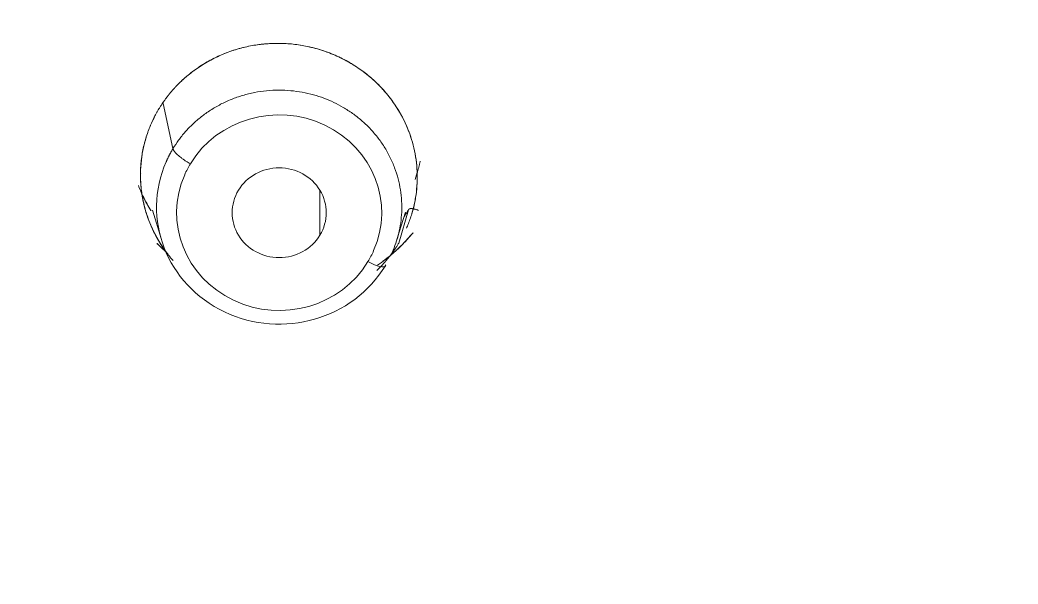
# Model space of a CAD drawing. Extents: x 5217 to 6345, y 0 to 827.
# Drawn here: x 5744.47 to 5759.32, y 492.23 to 500.61 of the extents above; entities that cross this region are included whole.
import ezdxf

# ---------------------------------------------------------------- set-up
doc = ezdxf.new("R2010")
doc.units = 0
doc.header["$LTSCALE"] = 30
doc.header["$MEASUREMENT"] = 0
doc.linetypes.add('HIDDEN2', pattern=[4.7625, 3.175, -1.5875])
doc.layers.add('1', color=7, linetype='CONTINUOUS')
doc.layers.add('2', color=1, linetype='HIDDEN2')

msp = doc.modelspace()

# ---------------------------------------------------------------- linework, layer by layer
at = {"layer": '1', "color": 7, "linetype": 'Continuous', "lineweight": 13}
for p, q in [((5746.596, 499.369), (5746.744, 498.698)), ((5748.93, 497.412), (5748.93, 498.079))]:
    msp.add_line(p, q, dxfattribs=at)
at = {"layer": '1', "color": 7, "linetype": 'Continuous', "lineweight": 18}
for p, q in [((5746.272, 498.335), (5746.272, 498.333)), ((5750.347, 498.238), (5750.378, 498.342)), ((5750.296, 497.727), (5750.333, 497.847)), ((5746.343, 497.756), (5746.343, 497.756)), ((5746.438, 497.785), (5746.571, 497.345)), ((5750.076, 497.345), (5750.201, 497.756)), ((5750.247, 497.788), (5750.102, 497.292)), ((5750.247, 497.788), (5750.102, 497.292)), ((5750.102, 497.292), (5750.247, 497.788)), ((5750.102, 497.292), (5750.247, 497.788))]:
    msp.add_line(p, q, dxfattribs=at)
for centre, major_axis, start_param, end_param in [((5757.244, 496.519), (-59.628, 0), 3.141593, 6.283185), ((5757.244, 496.519), (-59.628, 0), 3.141593, 6.274276), ((5748.324, 497.828), (-1.824, 0), 5.884598, 8.901179), ((5748.324, 497.746), (-0.7, 0), 2.617994, 5.759587), ((5748.324, 497.746), (0.7, 0), 2.617994, 5.759587), ((5757.244, 496.519), (-59.628, 0), 0, 1.529457), ((5757.244, 496.519), (-59.628, 0), 0, 1.529457)]:
    msp.add_ellipse(centre, major_axis=major_axis, ratio=0.953717, start_param=start_param, end_param=end_param, dxfattribs=at)
at = {"layer": '1', "color": 7, "linetype": 'Continuous', "lineweight": 13}
for centre, major_axis, ratio, start_param, end_param in [((5748.324, 497.746), (1.525, 0), 0.953717, 5.884598, 8.901179), ((5748.324, 497.746), (1.525, 0), 0.953717, 2.617994, 2.743005), ((5748.324, 497.746), (1.525, 0), 0.953717, 2.743005, 5.759587), ((5748.324, 497.746), (1.525, 0), 0.953717, 5.759587, 5.884598), ((5749.645, 497.109), (0.257, -0.155), 0.260419, 4.868751, 6.352281)]:
    msp.add_ellipse(centre, major_axis=major_axis, ratio=ratio, start_param=start_param, end_param=end_param, dxfattribs=at)
at = {"layer": '1', "color": 7, "linetype": 'Continuous', "lineweight": 18}
for points, knots in [([(5759.712, 439.668), (5760.292, 439.691), (5761.968, 439.78), (5764.735, 440.04), (5767.995, 440.52), (5771.222, 441.172), (5774.407, 441.992), (5777.54, 442.979), (5780.611, 444.129), (5783.61, 445.439), (5786.529, 446.905), (5789.359, 448.523), (5792.092, 450.287), (5794.718, 452.192), (5797.229, 454.232), (5799.619, 456.402), (5801.88, 458.694), (5804.005, 461.101), (5805.987, 463.617), (5807.821, 466.233), (5809.501, 468.942), (5811.021, 471.735), (5812.378, 474.604), (5813.566, 477.54), (5814.583, 480.534), (5815.426, 483.576), (5816.091, 486.659), (5816.577, 489.772), (5816.882, 492.905), (5817.005, 496.05), (5816.947, 499.196), (5816.706, 502.335), (5816.285, 505.456), (5815.684, 508.55), (5814.904, 511.608), (5813.949, 514.62), (5812.822, 517.578), (5811.525, 520.471), (5810.063, 523.292), (5808.44, 526.031), (5806.66, 528.681), (5804.731, 531.234), (5802.657, 533.681), (5800.444, 536.015), (5798.1, 538.229), (5795.631, 540.316), (5793.045, 542.27), (5790.35, 544.085), (5787.555, 545.755), (5784.667, 547.276), (5781.695, 548.643), (5778.649, 549.85), (5775.538, 550.896), (5772.371, 551.776), (5769.157, 552.489), (5765.908, 553.031), (5762.632, 553.401), (5759.34, 553.598), (5756.041, 553.622), (5752.746, 553.471), (5749.464, 553.148), (5746.207, 552.652), (5742.982, 551.986), (5739.802, 551.151), (5736.674, 550.149), (5733.609, 548.985), (5730.617, 547.661), (5727.705, 546.181), (5724.883, 544.551), (5722.16, 542.774), (5719.544, 540.857), (5717.043, 538.805), (5714.664, 536.624), (5712.415, 534.322), (5710.302, 531.904), (5708.333, 529.379), (5706.512, 526.755), (5704.847, 524.038), (5703.34, 521.238), (5701.998, 518.363), (5700.825, 515.422), (5699.823, 512.423), (5698.996, 509.377), (5698.347, 506.291), (5697.877, 503.176), (5697.588, 500.041), (5697.48, 496.896), (5697.555, 493.75), (5697.811, 490.612), (5698.249, 487.493), (5698.866, 484.402), (5699.661, 481.348), (5700.631, 478.34), (5701.774, 475.388), (5703.085, 472.5), (5704.562, 469.686), (5706.199, 466.954), (5707.991, 464.313), (5709.934, 461.769), (5712.021, 459.332), (5714.245, 457.008), (5716.601, 454.805), (5719.08, 452.73), (5721.676, 450.788), (5724.38, 448.985), (5727.184, 447.328), (5730.08, 445.82), (5733.058, 444.468), (5736.111, 443.274), (5739.227, 442.243), (5742.399, 441.377), (5745.616, 440.68), (5748.868, 440.153), (5751.926, 439.822), (5753.898, 439.702), (5754.776, 439.668)], [0, 0, 0, 0, 0.004702, 0.013606, 0.022511, 0.031416, 0.040321, 0.049226, 0.058131, 0.067035, 0.07594, 0.084844, 0.093748, 0.102652, 0.111556, 0.120459, 0.129362, 0.138265, 0.147168, 0.15607, 0.164972, 0.173874, 0.182775, 0.191676, 0.200577, 0.209478, 0.218378, 0.227279, 0.236179, 0.245079, 0.253978, 0.262878, 0.271778, 0.280678, 0.289578, 0.298478, 0.307379, 0.316279, 0.32518, 0.334081, 0.342982, 0.351884, 0.360785, 0.369687, 0.37859, 0.387493, 0.396396, 0.405299, 0.414202, 0.423106, 0.43201, 0.440914, 0.449818, 0.458723, 0.467628, 0.476532, 0.485437, 0.494342, 0.503247, 0.512152, 0.521057, 0.529962, 0.538867, 0.547772, 0.556677, 0.565582, 0.574486, 0.583391, 0.592295, 0.601199, 0.610103, 0.619007, 0.62791, 0.636813, 0.645716, 0.654619, 0.663521, 0.672423, 0.681325, 0.690226, 0.699127, 0.708028, 0.716929, 0.725829, 0.734729, 0.743629, 0.752529, 0.761429, 0.770329, 0.779229, 0.788129, 0.797029, 0.805929, 0.814829, 0.82373, 0.832631, 0.841532, 0.850433, 0.859334, 0.868236, 0.877138, 0.886041, 0.894944, 0.903847, 0.91275, 0.921653, 0.930557, 0.939461, 0.948365, 0.95727, 0.966174, 0.975079, 0.983983, 0.992888, 1, 1, 1, 1]), ([(5793.07, 451.033), (5793.622, 451.416), (5795.04, 452.443), (5797.228, 454.234), (5799.62, 456.401), (5801.88, 458.694), (5804.005, 461.101), (5805.987, 463.617), (5807.821, 466.233), (5809.501, 468.942), (5811.021, 471.735), (5812.378, 474.604), (5813.566, 477.54), (5814.583, 480.534), (5815.426, 483.576), (5816.091, 486.659), (5816.577, 489.772), (5816.882, 492.905), (5817.005, 496.05), (5816.947, 499.196), (5816.706, 502.335), (5816.285, 505.456), (5815.684, 508.55), (5814.904, 511.608), (5813.949, 514.62), (5812.822, 517.578), (5811.525, 520.471), (5810.063, 523.292), (5808.44, 526.031), (5806.66, 528.681), (5804.731, 531.234), (5802.657, 533.681), (5800.444, 536.015), (5798.1, 538.229), (5795.631, 540.316), (5793.045, 542.27), (5790.35, 544.085), (5787.555, 545.755), (5784.667, 547.276), (5781.695, 548.643), (5778.649, 549.85), (5775.538, 550.896), (5772.371, 551.776), (5769.157, 552.489), (5765.908, 553.031), (5762.632, 553.401), (5759.34, 553.598), (5756.041, 553.622), (5752.746, 553.471), (5749.464, 553.148), (5746.207, 552.652), (5742.982, 551.986), (5739.802, 551.151), (5736.674, 550.149), (5733.609, 548.985), (5730.617, 547.661), (5727.705, 546.181), (5724.883, 544.551), (5722.16, 542.774), (5719.544, 540.857), (5717.043, 538.805), (5714.664, 536.624), (5712.415, 534.322), (5710.302, 531.904), (5708.333, 529.379), (5706.512, 526.755), (5704.847, 524.038), (5703.34, 521.238), (5701.998, 518.363), (5700.825, 515.422), (5699.823, 512.423), (5698.996, 509.377), (5698.347, 506.291), (5697.877, 503.176), (5697.588, 500.041), (5697.48, 496.896), (5697.555, 493.75), (5697.811, 490.612), (5698.249, 487.493), (5698.866, 484.402), (5699.661, 481.348), (5700.631, 478.34), (5701.774, 475.388), (5703.085, 472.5), (5704.562, 469.686), (5706.199, 466.954), (5707.991, 464.313), (5709.934, 461.769), (5712.021, 459.332), (5714.246, 457.009), (5716.6, 454.804), (5719.085, 452.736), (5720.978, 451.284), (5722.066, 450.56), (5722.254, 450.437)], [0, 0, 0, 0, 0.006833, 0.017845, 0.028856, 0.039868, 0.050878, 0.061889, 0.072899, 0.083908, 0.094918, 0.105926, 0.116935, 0.127943, 0.138951, 0.149959, 0.160966, 0.171973, 0.18298, 0.193987, 0.204994, 0.216001, 0.227008, 0.238016, 0.249023, 0.26003, 0.271038, 0.282046, 0.293055, 0.304063, 0.315072, 0.326082, 0.337091, 0.348102, 0.359112, 0.370123, 0.381134, 0.392146, 0.403157, 0.414169, 0.425182, 0.436194, 0.447207, 0.45822, 0.469233, 0.480246, 0.491259, 0.502272, 0.513286, 0.524299, 0.535313, 0.546326, 0.557339, 0.568352, 0.579365, 0.590378, 0.601391, 0.612403, 0.623416, 0.634428, 0.645439, 0.656451, 0.667462, 0.678472, 0.689483, 0.700493, 0.711502, 0.722512, 0.73352, 0.744529, 0.755537, 0.766545, 0.777553, 0.78856, 0.799567, 0.810574, 0.821581, 0.832588, 0.843595, 0.854602, 0.865609, 0.876617, 0.887624, 0.898632, 0.90964, 0.920649, 0.931657, 0.942666, 0.953676, 0.964686, 0.975696, 0.986706, 0.997717, 1, 1, 1, 1]), ([(5746.536, 499.291), (5746.54, 499.298), (5746.548, 499.31), (5746.56, 499.329), (5746.572, 499.348), (5746.584, 499.366), (5746.597, 499.385), (5746.609, 499.403), (5746.622, 499.421), (5746.635, 499.439), (5746.649, 499.457), (5746.662, 499.475), (5746.676, 499.492), (5746.69, 499.51), (5746.704, 499.527), (5746.719, 499.544), (5746.733, 499.561), (5746.748, 499.578), (5746.763, 499.595), (5746.778, 499.611), (5746.813, 499.648), (5746.868, 499.703), (5746.947, 499.774), (5747.03, 499.84), (5747.145, 499.923), (5747.297, 500.015), (5747.489, 500.106), (5747.689, 500.178), (5747.896, 500.228), (5748.107, 500.258), (5748.32, 500.267), (5748.533, 500.255), (5748.757, 500.219), (5748.984, 500.157), (5749.175, 500.081), (5749.32, 500.008), (5749.425, 499.947), (5749.549, 499.865), (5749.687, 499.758), (5749.832, 499.622), (5749.958, 499.477), (5750.103, 499.275), (5750.243, 499.008), (5750.33, 498.724), (5750.368, 498.495), (5750.38, 498.32), (5750.376, 498.145), (5750.359, 497.999), (5750.337, 497.882), (5750.316, 497.795), (5750.291, 497.709), (5750.268, 497.639), (5750.247, 497.586), (5750.232, 497.549), (5750.222, 497.525), (5750.217, 497.514)], [0, 0, 0, 0, 0.003711, 0.00742, 0.011128, 0.014834, 0.018541, 0.022246, 0.025952, 0.029657, 0.033363, 0.037069, 0.040776, 0.044485, 0.048194, 0.051905, 0.055618, 0.059333, 0.06305, 0.06677, 0.070492, 0.088, 0.1055, 0.12302, 0.140587, 0.175405, 0.209896, 0.24431, 0.278906, 0.313256, 0.347353, 0.38194, 0.416227, 0.456482, 0.495809, 0.515576, 0.535278, 0.554985, 0.588413, 0.620755, 0.652325, 0.683424, 0.743635, 0.801929, 0.831383, 0.860604, 0.89024, 0.91969, 0.934788, 0.949838, 0.964891, 0.979999, 0.986919, 0.993815, 1, 1, 1, 1]), ([(5746.536, 499.291), (5746.54, 499.298), (5746.548, 499.31), (5746.56, 499.329), (5746.572, 499.348), (5746.584, 499.366), (5746.597, 499.385), (5746.609, 499.403), (5746.622, 499.421), (5746.635, 499.439), (5746.649, 499.457), (5746.662, 499.475), (5746.676, 499.492), (5746.69, 499.51), (5746.704, 499.527), (5746.719, 499.544), (5746.733, 499.561), (5746.748, 499.578), (5746.763, 499.595), (5746.778, 499.611), (5746.813, 499.648), (5746.868, 499.703), (5746.947, 499.774), (5747.03, 499.84), (5747.145, 499.923), (5747.297, 500.015), (5747.489, 500.106), (5747.689, 500.178), (5747.896, 500.228), (5748.107, 500.258), (5748.32, 500.267), (5748.533, 500.255), (5748.757, 500.219), (5748.984, 500.157), (5749.175, 500.081), (5749.32, 500.008), (5749.425, 499.947), (5749.549, 499.865), (5749.687, 499.758), (5749.832, 499.622), (5749.958, 499.477), (5750.103, 499.275), (5750.243, 499.008), (5750.33, 498.724), (5750.368, 498.495), (5750.38, 498.32), (5750.376, 498.145), (5750.359, 497.999), (5750.337, 497.882), (5750.316, 497.795), (5750.291, 497.709), (5750.268, 497.639), (5750.247, 497.586), (5750.232, 497.549), (5750.222, 497.525), (5750.217, 497.514)], [0, 0, 0, 0, 0.003711, 0.00742, 0.011128, 0.014834, 0.018541, 0.022246, 0.025952, 0.029657, 0.033363, 0.037069, 0.040776, 0.044485, 0.048194, 0.051905, 0.055618, 0.059333, 0.06305, 0.06677, 0.070492, 0.088, 0.1055, 0.12302, 0.140587, 0.175405, 0.209896, 0.24431, 0.278906, 0.313256, 0.347353, 0.38194, 0.416227, 0.456482, 0.495809, 0.515576, 0.535278, 0.554985, 0.588413, 0.620755, 0.652325, 0.683424, 0.743635, 0.801929, 0.831383, 0.860604, 0.89024, 0.91969, 0.934788, 0.949838, 0.964891, 0.979999, 0.986919, 0.993815, 1, 1, 1, 1]), ([(5750.297, 497.73), (5750.304, 497.753), (5750.319, 497.805), (5750.338, 497.886), (5750.359, 497.998), (5750.375, 498.14), (5750.38, 498.313), (5750.368, 498.49), (5750.331, 498.722), (5750.243, 499.007), (5750.116, 499.249), (5749.999, 499.42), (5749.891, 499.558), (5749.734, 499.72), (5749.558, 499.86), (5749.428, 499.945), (5749.35, 499.99), (5749.244, 500.048), (5749.093, 500.116), (5748.908, 500.179), (5748.724, 500.224), (5748.534, 500.254), (5748.317, 500.267), (5748.105, 500.258), (5747.887, 500.227), (5747.672, 500.173), (5747.492, 500.106), (5747.355, 500.042), (5747.257, 499.99), (5747.163, 499.933), (5747.088, 499.882), (5747.032, 499.841), (5746.993, 499.81), (5746.955, 499.779), (5746.918, 499.747), (5746.882, 499.714), (5746.847, 499.681), (5746.813, 499.648), (5746.78, 499.614), (5746.749, 499.579), (5746.719, 499.544), (5746.689, 499.509), (5746.661, 499.473), (5746.634, 499.438), (5746.608, 499.401), (5746.583, 499.365), (5746.559, 499.328), (5746.544, 499.304), (5746.536, 499.291)], [0, 0, 0, 0, 0.013014, 0.028333, 0.043338, 0.073017, 0.103325, 0.134262, 0.165831, 0.225952, 0.289095, 0.30717, 0.332472, 0.379203, 0.422673, 0.446783, 0.457926, 0.468635, 0.507991, 0.541054, 0.567031, 0.603291, 0.637937, 0.676137, 0.709868, 0.74873, 0.787781, 0.806793, 0.825679, 0.84444, 0.863074, 0.871676, 0.88021, 0.888676, 0.897073, 0.905402, 0.913662, 0.921853, 0.929977, 0.938031, 0.946017, 0.953935, 0.961784, 0.969564, 0.977276, 0.984919, 0.992494, 1, 1, 1, 1]), ([(5750.297, 497.73), (5750.304, 497.754), (5750.319, 497.805), (5750.338, 497.886), (5750.359, 497.998), (5750.375, 498.14), (5750.38, 498.313), (5750.368, 498.49), (5750.331, 498.722), (5750.243, 499.007), (5750.116, 499.249), (5749.999, 499.42), (5749.891, 499.558), (5749.734, 499.72), (5749.558, 499.86), (5749.428, 499.945), (5749.35, 499.99), (5749.244, 500.048), (5749.093, 500.116), (5748.908, 500.179), (5748.724, 500.224), (5748.534, 500.254), (5748.317, 500.267), (5748.105, 500.258), (5747.887, 500.227), (5747.672, 500.173), (5747.492, 500.106), (5747.355, 500.042), (5747.257, 499.99), (5747.163, 499.933), (5747.088, 499.882), (5747.032, 499.841), (5746.993, 499.81), (5746.955, 499.779), (5746.918, 499.747), (5746.882, 499.714), (5746.847, 499.681), (5746.813, 499.648), (5746.78, 499.614), (5746.749, 499.579), (5746.719, 499.544), (5746.689, 499.509), (5746.661, 499.473), (5746.634, 499.438), (5746.608, 499.401), (5746.583, 499.365), (5746.559, 499.328), (5746.544, 499.304), (5746.536, 499.291)], [0, 0, 0, 0, 0.012948, 0.028267, 0.043273, 0.072954, 0.103264, 0.134204, 0.165775, 0.2259, 0.289047, 0.307123, 0.332427, 0.379161, 0.422634, 0.446745, 0.45789, 0.468599, 0.507958, 0.541023, 0.567001, 0.603264, 0.637912, 0.676115, 0.709848, 0.748713, 0.787767, 0.80678, 0.825667, 0.844429, 0.863065, 0.871668, 0.880202, 0.888668, 0.897066, 0.905395, 0.913656, 0.921848, 0.929972, 0.938027, 0.946014, 0.953932, 0.961781, 0.969562, 0.977274, 0.984918, 0.992493, 1, 1, 1, 1]), ([(5746.268, 498.136), (5746.263, 498.199), (5746.258, 498.33), (5746.268, 498.495), (5746.287, 498.629), (5746.307, 498.728), (5746.332, 498.826), (5746.357, 498.904), (5746.377, 498.961), (5746.392, 499), (5746.407, 499.037), (5746.423, 499.075), (5746.44, 499.112), (5746.458, 499.148), (5746.476, 499.185), (5746.495, 499.221), (5746.515, 499.256), (5746.529, 499.28), (5746.536, 499.291)], [0, 0, 0, 0, 0.15824, 0.326454, 0.410743, 0.494847, 0.578899, 0.663029, 0.696823, 0.730574, 0.764291, 0.797981, 0.831652, 0.865313, 0.89897, 0.932631, 0.966305, 1, 1, 1, 1]), ([(5746.268, 498.136), (5746.263, 498.199), (5746.258, 498.33), (5746.268, 498.495), (5746.287, 498.629), (5746.307, 498.728), (5746.332, 498.826), (5746.357, 498.904), (5746.377, 498.961), (5746.392, 499), (5746.407, 499.037), (5746.423, 499.075), (5746.44, 499.112), (5746.458, 499.148), (5746.476, 499.185), (5746.495, 499.221), (5746.515, 499.256), (5746.529, 499.28), (5746.536, 499.291)], [0, 0, 0, 0, 0.15824, 0.326454, 0.410743, 0.494847, 0.578899, 0.663029, 0.696823, 0.730574, 0.764291, 0.797981, 0.831652, 0.865313, 0.89897, 0.932631, 0.966305, 1, 1, 1, 1]), ([(5746.536, 499.291), (5746.533, 499.286), (5746.526, 499.274), (5746.515, 499.256), (5746.505, 499.238), (5746.495, 499.22), (5746.485, 499.201), (5746.475, 499.183), (5746.466, 499.164), (5746.456, 499.145), (5746.447, 499.126), (5746.438, 499.106), (5746.429, 499.087), (5746.42, 499.067), (5746.412, 499.048), (5746.403, 499.028), (5746.395, 499.007), (5746.387, 498.987), (5746.379, 498.967), (5746.372, 498.946), (5746.365, 498.925), (5746.357, 498.904), (5746.351, 498.883), (5746.344, 498.862), (5746.337, 498.84), (5746.331, 498.819), (5746.325, 498.797), (5746.32, 498.775), (5746.314, 498.753), (5746.309, 498.731), (5746.304, 498.709), (5746.299, 498.686), (5746.295, 498.664), (5746.29, 498.641), (5746.286, 498.618), (5746.283, 498.595), (5746.275, 498.545), (5746.267, 498.469), (5746.261, 498.364), (5746.26, 498.259), (5746.268, 498.117), (5746.293, 497.938), (5746.343, 497.742), (5746.411, 497.559), (5746.497, 497.38), (5746.585, 497.238), (5746.646, 497.156), (5746.661, 497.135)], [0, 0, 0, 0, 0.008963, 0.017963, 0.027001, 0.036076, 0.045188, 0.054338, 0.063525, 0.072749, 0.082011, 0.09131, 0.100646, 0.11002, 0.11943, 0.128879, 0.138364, 0.147887, 0.157447, 0.167044, 0.176679, 0.186351, 0.19606, 0.205806, 0.21559, 0.225411, 0.235269, 0.245165, 0.255097, 0.265067, 0.275075, 0.285119, 0.295201, 0.30532, 0.315477, 0.32567, 0.335901, 0.381371, 0.427134, 0.47319, 0.519537, 0.614526, 0.709104, 0.784147, 0.867631, 0.966909, 1, 1, 1, 1]), ([(5746.279, 498.571), (5746.273, 498.528), (5746.264, 498.44), (5746.259, 498.303), (5746.265, 498.162), (5746.283, 498.001), (5746.32, 497.823), (5746.394, 497.592), (5746.499, 497.373), (5746.603, 497.213), (5746.651, 497.148), (5746.661, 497.135)], [0, 0, 0, 0, 0.085534, 0.176532, 0.270537, 0.364833, 0.496071, 0.629743, 0.841859, 0.968791, 1, 1, 1, 1]), ([(5750.379, 498.344), (5750.379, 498.345), (5750.381, 498.353), (5750.385, 498.367), (5750.391, 498.388), (5750.397, 498.408), (5750.402, 498.429), (5750.407, 498.449), (5750.412, 498.47), (5750.417, 498.491), (5750.42, 498.505), (5750.422, 498.513), (5750.422, 498.513)], [0, 0, 0, 0, 0.016281, 0.137604, 0.259058, 0.380644, 0.502361, 0.62421, 0.746191, 0.868303, 0.990547, 1, 1, 1, 1]), ([(5746.229, 498.15), (5746.24, 498.122), (5746.287, 498.007), (5746.352, 497.881), (5746.41, 497.787), (5746.419, 497.773)], [0, 0, 0, 0, 0.215633, 0.884708, 1, 1, 1, 1]), ([(5746.266, 498.059), (5746.303, 497.975), (5746.353, 497.879), (5746.41, 497.787), (5746.419, 497.773)], [0, 0, 0, 0, 0.849672, 1, 1, 1, 1]), ([(5746.745, 497.033), (5746.72, 497.061), (5746.666, 497.126), (5746.589, 497.233), (5746.504, 497.37), (5746.421, 497.535), (5746.348, 497.725), (5746.314, 497.855), (5746.301, 497.919)], [0, 0, 0, 0, 0.111864, 0.250008, 0.390144, 0.595554, 0.801599, 1, 1, 1, 1]), ([(5746.745, 497.033), (5746.72, 497.061), (5746.666, 497.126), (5746.589, 497.233), (5746.504, 497.37), (5746.421, 497.535), (5746.348, 497.725), (5746.314, 497.855), (5746.301, 497.919)], [0, 0, 0, 0, 0.111864, 0.250008, 0.390144, 0.595554, 0.801599, 1, 1, 1, 1]), ([(5750.186, 497.693), (5750.19, 497.699), (5750.202, 497.717), (5750.223, 497.749), (5750.239, 497.775), (5750.247, 497.788)], [0, 0, 0, 0, 0.182561, 0.591849, 1, 1, 1, 1]), ([(5750.315, 497.449), (5750.295, 497.425), (5750.244, 497.364), (5750.158, 497.271), (5750.057, 497.176), (5749.96, 497.094), (5749.896, 497.044), (5749.866, 497.023)], [0, 0, 0, 0, 0.15106, 0.387536, 0.610917, 0.821185, 1, 1, 1, 1]), ([(5749.943, 497.081), (5749.947, 497.084), (5750.005, 497.131), (5750.114, 497.225), (5750.221, 497.338), (5750.287, 497.415), (5750.306, 497.439), (5750.315, 497.449)], [0, 0, 0, 0, 0.027881, 0.424169, 0.821106, 0.921261, 1, 1, 1, 1]), ([(5746.668, 497.139), (5746.649, 497.155), (5746.593, 497.204), (5746.54, 497.254), (5746.505, 497.289)], [0, 0, 0, 0, 0.336877, 1, 1, 1, 1]), ([(5746.668, 497.139), (5746.649, 497.155), (5746.594, 497.203), (5746.541, 497.253), (5746.508, 497.286)], [0, 0, 0, 0, 0.341783, 1, 1, 1, 1]), ([(5750.102, 497.292), (5750.098, 497.285), (5750.09, 497.273), (5750.079, 497.254), (5750.067, 497.235), (5750.054, 497.217), (5750.042, 497.199), (5750.029, 497.18), (5750.016, 497.162), (5750.003, 497.144), (5749.99, 497.127), (5749.977, 497.109), (5749.963, 497.092), (5749.949, 497.074), (5749.935, 497.057), (5749.921, 497.04), (5749.906, 497.023), (5749.876, 496.989), (5749.835, 496.944), (5749.796, 496.906), (5749.779, 496.889)], [0, 0, 0, 0, 0.043031, 0.086011, 0.128951, 0.171859, 0.214747, 0.257623, 0.300498, 0.343382, 0.386284, 0.429215, 0.472183, 0.5152, 0.558275, 0.601417, 0.644636, 0.687942, 0.860075, 1, 1, 1, 1]), ([(5750.102, 497.292), (5750.098, 497.285), (5750.09, 497.273), (5750.079, 497.254), (5750.067, 497.235), (5750.054, 497.217), (5750.042, 497.199), (5750.029, 497.18), (5750.016, 497.162), (5750.003, 497.144), (5749.99, 497.127), (5749.977, 497.109), (5749.963, 497.092), (5749.949, 497.074), (5749.935, 497.057), (5749.921, 497.04), (5749.906, 497.023), (5749.876, 496.989), (5749.835, 496.944), (5749.796, 496.906), (5749.779, 496.889)], [0, 0, 0, 0, 0.043031, 0.086011, 0.128951, 0.171859, 0.214747, 0.257623, 0.300498, 0.343382, 0.386284, 0.429215, 0.472183, 0.5152, 0.558275, 0.601417, 0.644636, 0.687942, 0.860075, 1, 1, 1, 1]), ([(5749.779, 496.889), (5749.78, 496.891), (5749.791, 496.901), (5749.812, 496.922), (5749.841, 496.951), (5749.869, 496.982), (5749.897, 497.013), (5749.925, 497.045), (5749.952, 497.078), (5749.979, 497.111), (5750.005, 497.146), (5750.03, 497.181), (5750.055, 497.217), (5750.079, 497.254), (5750.094, 497.279), (5750.102, 497.292)], [0, 0, 0, 0, 0.009927, 0.088889, 0.168495, 0.248745, 0.329639, 0.411178, 0.493362, 0.576189, 0.659662, 0.743779, 0.828541, 0.913948, 1, 1, 1, 1]), ([(5749.779, 496.889), (5749.789, 496.899), (5749.808, 496.918), (5749.838, 496.948), (5749.867, 496.979), (5749.895, 497.01), (5749.923, 497.043), (5749.95, 497.076), (5749.977, 497.11), (5750.004, 497.144), (5750.029, 497.18), (5750.054, 497.216), (5750.079, 497.254), (5750.094, 497.279), (5750.102, 497.292)], [0, 0, 0, 0, 0.078798, 0.159537, 0.240877, 0.322819, 0.405361, 0.488505, 0.57225, 0.656596, 0.741545, 0.827094, 0.913246, 1, 1, 1, 1]), ([(5750.204, 497.321), (5750.188, 497.304), (5750.14, 497.254), (5750.057, 497.176), (5749.954, 497.088), (5749.863, 497.019), (5749.805, 496.979), (5749.785, 496.966)], [0, 0, 0, 0, 0.127845, 0.380644, 0.618602, 0.870401, 1, 1, 1, 1]), ([(5749.943, 497.081), (5749.947, 497.084), (5750.005, 497.131), (5750.099, 497.212), (5750.182, 497.297), (5750.215, 497.333)], [0, 0, 0, 0, 0.039437, 0.599974, 1, 1, 1, 1])]:
    msp.add_open_spline(points, degree=3, knots=knots, dxfattribs=at)
for points, weights, knots in [([(5816.872, 496.519), (5816.872, 553.388), (5757.244, 553.388), (5697.616, 553.388), (5697.616, 496.519)], [1, 0.707106781187, 1, 0.707106781187, 1], [0, 0, 0, 0.5, 0.5, 1, 1, 1]), ([(5816.872, 496.519), (5816.872, 553.388), (5757.244, 553.388), (5698.144, 553.388), (5697.618, 497.026)], [1, 0.707106781187, 1, 0.708948655878, 0.996339416072], [0, 0, 0, 0.501577, 0.501577, 1, 1, 1]), ([(5750.005, 497.153), (5750.67, 498.659), (5749.135, 499.386), (5747.601, 500.113), (5746.744, 498.698)], [1, 0.728856936663, 1, 0.728856936663, 1], [0, 0, 0, 0.5, 0.5, 1, 1, 1])]:
    msp.add_rational_spline(points, weights, degree=2, knots=knots, dxfattribs=at)
for points, weights, degree in [([(5746.643, 498.503), (5746.687, 498.603), (5746.744, 498.698)], [1, 0.998047163332, 1], 2), ([(5750.396, 497.78), (5750.308, 497.814), (5750.255, 497.816), (5750.247, 497.788)], [1.0223157641, 0.968129281337, 1.01262331769, 1.15579787314], 3), ([(5750.247, 497.788), (5750.25, 497.797), (5750.258, 497.803), (5750.272, 497.806)], [1.15581282369, 1.10384043906, 1.06486985059, 1.03890105829], 3), ([(5750.272, 497.806), (5750.258, 497.803), (5750.25, 497.797), (5750.247, 497.788)], [1.03889310399, 1.06485940258, 1.10382765896, 1.15579787314], 3), ([(5750.247, 497.788), (5750.25, 497.797), (5750.258, 497.803), (5750.272, 497.806)], [1.15581282368, 1.10383805317, 1.06486627259, 1.03889748194], 3), ([(5697.616, 496.519), (5697.616, 441.954), (5754.78, 439.699)], [1, 0.715597051235, 0.983511684925], 2), ([(5697.616, 496.519), (5697.616, 441.954), (5754.78, 439.699)], [1, 0.715597051235, 0.983511684925], 2)]:
    msp.add_rational_spline(points, weights, degree=degree, dxfattribs=at)
at = {"layer": '1', "color": 7, "linetype": 'Continuous', "lineweight": 13}
msp.add_rational_spline([(5746.744, 498.698), (5746.765, 498.604), (5747.003, 498.473)], [1, 0.737277336809, 1], degree=2, dxfattribs=at)
at = {"layer": '1', "color": 7, "linetype": 'Continuous', "lineweight": 18}
for points, degree in [([(5746.415, 497.78), (5746.375, 497.843), (5746.339, 497.908), (5746.306, 497.974)], 3), ([(5746.415, 497.78), (5746.375, 497.843), (5746.339, 497.908), (5746.306, 497.974)], 3), ([(5749.901, 496.953), (5749.909, 496.97)], 1)]:
    msp.add_open_spline(points, degree=degree, dxfattribs=at)
at = {"layer": '2', "color": 7, "linetype": 'Continuous', "lineweight": 18}
msp.add_ellipse((5757.244, 496.914), major_axis=(-59.996, 0), ratio=0.953717, start_param=2.930106, end_param=4.712389, dxfattribs=at)

doc.saveas('drawing.dxf')
